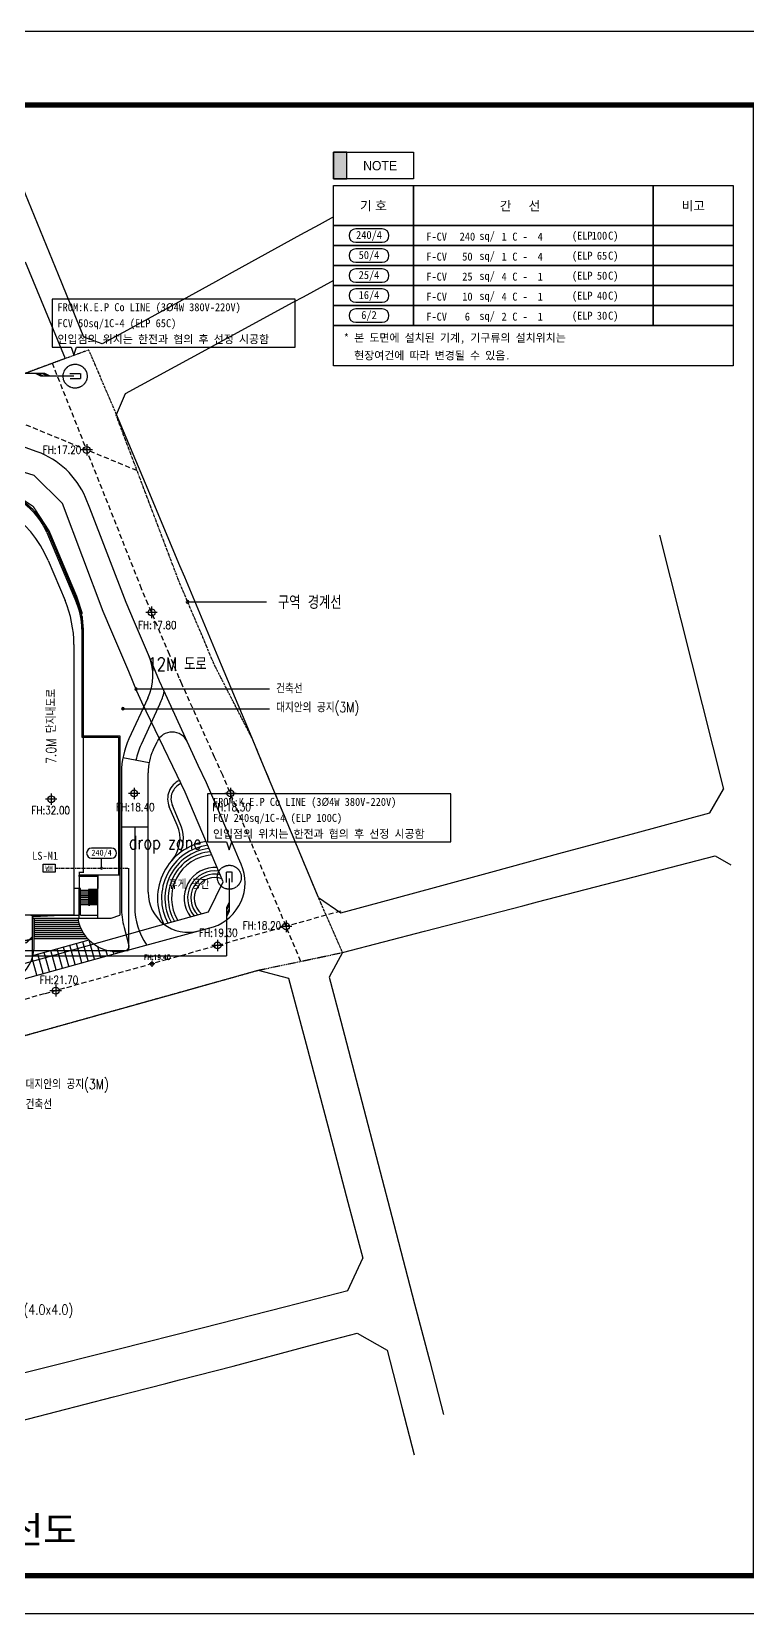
# Model space of a CAD drawing. Header units: millimetres. Extents: x 1145859089 to 1147511753, y -1047484727 to -1047247487.
# Drawn here: x 1146049159 to 1146156574, y -1047484727 to -1047247487 of the extents above; entities that cross this region are included whole.
import ezdxf
from ezdxf.enums import TextEntityAlignment as Align
from ezdxf.xclip import XClip

# ---------------------------------------------------------------- set-up
doc = ezdxf.new("R2010")
doc.units = ezdxf.units.MM
doc.header["$LTSCALE"] = 100
doc.header["$MEASUREMENT"] = 0
doc.header["$XCLIPFRAME"] = 2
doc.set_wipeout_variables(frame=1)
for name, pattern in [('CENTERX2', [4, 2.5, -0.5, 0.5, -0.5]), ('DASHEDX2', [1.5, 1, -0.5]), ('단지배치도$0$HID', [2.3, 1.5, -0.8]), ('단지배치도$0$PHANTOM', [2.5, 1.25, -0.25, 0.25, -0.25, 0.25, -0.25])]:
    doc.linetypes.add(name, pattern=pattern)
doc.layers.get('0').update_dxf_attribs({"linetype": 'CONTINUOUS'})
doc.layers.get('Defpoints').update_dxf_attribs({"linetype": 'CONTINUOUS'})
for name, color, linetype in [('0-BLOCK', 2, 'CONTINUOUS'), ('0-T(틀)', 161, 'CONTINUOUS'), ('1-PNL', 7, 'CONTINUOUS'), ('1-PNL-NAME', 2, 'CONTINUOUS'), ('A-SHEET-TEXT', 7, 'CONTINUOUS'), ('L-지중매입', 3, 'CENTERX2'), ('NOTE', 7, 'CONTINUOUS'), ('SHEET', 7, 'CONTINUOUS'), ('SHEET$0$BDR', 4, 'CONTINUOUS'), ('SHEET$0$sheet', 3, 'CONTINUOUS'), ('TEXT', 7, 'CONTINUOUS'), ('TEXT-기호', 2, 'CONTINUOUS'), ('XREF', 135, 'CONTINUOUS'), ('단지배치도$0$S240910', 33, 'CONTINUOUS'), ('단지배치도$0$W240910', 135, 'CONTINUOUS')]:
    doc.layers.add(name, color=color, linetype=linetype)
doc.styles.add('단지배치도$0$WS1', font='romans.shx', dxfattribs={"width": 0.8, "bigfont": 'whgtxt.shx'})
doc.styles.add('돋움체', font='DotumChe.ttf')
doc.styles.add('세종기술단', font='H2HDRM_1.TTF')

# ---------------------------------------------------------------- blocks, each defined once
blk = doc.blocks.new('단지배치도$0$zw$9902')
at = {"layer": '단지배치도$0$W240910', "ltscale": 10}
for p, q in [((115054, 87413), (108760, 102818)), ((159658, 97937), (154170, 94921)), ((154170, 94921), (151387, 93393)), ((151387, 93393), (141121, 87751)), ((151796, 84126), (164680, 91144)), ((164680, 91144), (167164, 92496)), ((110051, 89349), (116078, 74852)), ((118870, 78074), (115054, 87413)), ((138591, 86360), (132587, 83061)), ((141121, 87751), (138591, 86360)), ((132587, 83061), (125410, 79117)), ((139163, 77245), (150285, 83304)), ((150285, 83304), (151796, 84126)), ((125410, 79117), (121629, 77039)), ((121629, 77039), (118870, 78074)), ((125114, 69594), (137154, 76151)), ((137154, 76151), (139163, 77245)), ((116078, 74852), (109229, 72321)), ((123752, 66477), (125114, 69594)), ((128109, 56093), (123752, 66477)), ((133278, 43773), (128109, 56093)), ((205232, 48348), (214866, 10284)), ((133987, 42084), (133278, 43773)), ((139532, 28868), (133987, 42084)), ((144103, 17904), (139532, 28868)), ((130277, 23040), (127440, 16966)), ((145327, 14970), (144103, 17904)), ((150012, 3735), (145327, 14970)), ((212776, 6737), (214866, 10284)), ((201737, 3737), (212776, 6737)), ((126500, 4610), (126500, -7410)), ((154058, -5966), (150012, 3735)), ((190157, 589), (201737, 3737)), ((180459, -2047), (190157, 589)), ((201466, -2884), (213591, 262)), ((213591, 262), (215966, -1099)), ((171489, -4484), (180459, -2047)), ((163163, -6747), (171489, -4484)), ((186945, -6652), (201466, -2884)), ((154058, -5966), (157415, -8310)), ((157415, -8310), (163163, -6747)), ((184739, -7224), (186945, -6652)), ((111400, -9090), (111400, -11854)), ((169970, -11056), (184739, -7224)), ((157687, -14243), (169970, -11056)), ((157687, -14243), (155696, -17928)), ((132794, -20316), (145040, -16895)), ((145040, -16895), (149593, -18106)), ((149593, -18106), (152205, -27980)), ((155696, -17928), (157427, -24554)), ((117342, -24634), (132794, -20316)), ((102993, -28643), (114292, -25487)), ((114292, -25487), (117342, -24634)), ((157427, -24554), (160575, -36601)), ((152205, -27980), (155453, -40258)), ((160575, -36601), (163027, -45985)), ((155453, -40258), (158472, -51673)), ((163027, -45985), (165379, -54987)), ((158472, -51673), (160700, -60094)), ((165379, -54987), (168494, -66910)), ((158462, -64950), (160700, -60094)), ((149161, -67323), (158462, -64950)), ((136632, -70546), (149161, -67323)), ((168494, -66910), (170765, -75604)), ((123949, -73726), (136632, -70546)), ((141261, -76259), (152443, -73294)), ((152443, -73294), (155284, -72541)), ((155284, -72541), (159865, -71327)), ((159865, -71327), (164363, -73863)), ((111197, -76926), (123949, -73726)), ((164363, -73863), (166580, -82418)), ((170765, -75604), (172835, -83528)), ((101046, -79472), (111197, -76926)), ((133220, -78330), (141261, -76259)), ((123319, -80882), (131157, -78862)), ((131157, -78862), (133220, -78330)), ((106291, -85271), (123319, -80882)), ((166580, -82418), (168439, -89593))]:
    blk.add_line(p, q, dxfattribs=at)
at = {"layer": '단지배치도$0$W240910', "linetype": '단지배치도$0$PHANTOM'}
for p, q in [((119599, 76131), (116078, 74852)), ((123752, 66477), (119599, 76131)), ((116078, 74852), (109229, 72321)), ((123689, 66384), (123752, 66477)), ((133141, 41400), (123689, 66384)), ((136893, 32604), (133141, 41400)), ((138059, 29782), (136893, 32604)), ((138621, 28547), (138059, 29782)), ((144130, 17840), (138621, 28547)), ((145327, 14970), (144130, 17840)), ((150012, 3735), (145327, 14970)), ((154057, -5966), (150012, 3735)), ((157687, -14243), (154057, -5966)), ((145040, -16895), (157687, -14243)), ((132794, -20316), (145040, -16895)), ((117342, -24634), (132794, -20316)), ((102993, -28643), (114292, -25487)), ((114292, -25487), (117342, -24634))]:
    blk.add_line(p, q, dxfattribs=at)
at = {"layer": '단지배치도$0$W240910', "linetype": '단지배치도$0$HID', "ltscale": 5}
for p, q in [((127521, 40333), (114137, 74135)), ((126846, 58038), (102209, 68150)), ((128523, 37963), (127521, 40333)), ((131699, 30453), (128523, 37963)), ((133175, 26911), (131699, 30453)), ((133550, 26083), (133175, 26911)), ((138483, 15078), (133550, 26083)), ((139694, 12384), (138483, 15078)), ((144335, 1358), (139694, 12384)), ((151398, -15562), (144335, 1358)), ((157402, -8030), (131383, -15288)), ((131383, -15288), (115945, -19601)), ((112898, -20449), (100415, -23923)), ((115945, -19601), (112898, -20449))]:
    blk.add_line(p, q, dxfattribs=at)
at = {"layer": '단지배치도$0$W240910'}
for p, q in [((111840, 60876), (102873, 64116)), ((119281, 62001), (119281, 60286)), ((111393, 57329), (103511, 59745)), ((120138, 61143), (118424, 61143)), ((115643, 53087), (111393, 57329)), ((121763, 36893), (115643, 53087)), ((119776, 52409), (119102, 53998)), ((125221, 38260), (119776, 52409)), ((113491, 44573, 0), (116031, 38549, 0)), ((126476, 35308), (125221, 38260)), ((134411, 38357), (146286, 38357)), ((123059, 33842), (121763, 36893)), ((129880, 36780), (128166, 36780)), ((129023, 37638), (129023, 35923)), ((118550, 34251, 1673713), (118550, 18040, 1673713)), ((125604, 27896), (123059, 33842)), ((129020, 29371), (126476, 35308)), ((117365, 31946, 0), (117365, 13560, 0)), ((118750, 28832, 1673713), (118750, 18240, 1673713)), ((130216, 26456), (129020, 29371)), ((126818, 24954), (125604, 27896)), ((130850, 25064), (130216, 26456)), ((128465, 23887), (125628, 17812)), ((126678, 25294), (146713, 25294)), ((127569, 23298), (126818, 24954)), ((136018, 13796), (130850, 25064)), ((124716, 22325), (146713, 22307)), ((132837, 12316), (127569, 23298)), ((118550, 18040, 1673713), (124048, 18040, 1673713)), ((118750, 18240, 1673713), (124248, 18240, 1673713)), ((124048, 18040, 1673713), (124050, -2640, 1673713)), ((124248, 18240, 1673713), (124250, -8613, 1673713)), ((129252, 16119), (129842, 17384)), ((128642, 14234), (124713, 14984)), ((117365, 13560, 0), (117365, -8640, 0)), ((124500, 12734), (124500, -7410)), ((128500, -5207), (128500, 12734)), ((134062, 9798), (132837, 12316)), ((137269, 11232), (136018, 13796)), ((113969, 9615), (113969, 7901)), ((127264, 9617), (125549, 9617)), ((126407, 10474), (126407, 8760)), ((133254, 11574), (133301, 11594)), ((133451, 11114), (133498, 11135)), ((138659, -1019), (134062, 9798)), ((139344, 6384), (137269, 11232)), ((141716, 9617), (140002, 9617)), ((140859, 10474), (140859, 8760)), ((114826, 8758), (113111, 8758)), ((132877, 4887), (131685, 7615)), ((133335, 5087), (132143, 7815)), ((140678, 3264), (139344, 6384)), ((124500, 4610), (128500, 4610)), ((141584, 1103), (140678, 3264)), ((142084, -89), (141584, 1103)), ((139758, -3643), (138659, -1019)), ((142479, -1007), (142084, -89)), ((118150, -4640), (117365, -4640)), ((124250, -2640), (118150, -2640)), ((118150, -2840), (118150, -2640)), ((120950, -2840), (118150, -2840)), ((118150, -9090), (118150, -4640)), ((118350, -4640), (118150, -4640)), ((118350, -8640), (118350, -4640)), ((120950, -9090), (120950, -2640)), ((120950, -2640), (120950, -4640)), ((137569, -8146), (139758, -3643)), ((118350, -4880), (119550, -4880)), ((118350, -5150), (119550, -5150)), ((118350, -5420), (119550, -5420)), ((118350, -5690), (119550, -5690)), ((118350, -5960), (119550, -5960)), ((118350, -6230), (119550, -6230)), ((118350, -6500), (119550, -6500)), ((118350, -6770), (119550, -6770)), ((118350, -7040), (119550, -7040)), ((118425, -4930), (118425, -4880)), ((119475, -4930), (118425, -4930)), ((118425, -5200), (118425, -5150)), ((119475, -5200), (118425, -5200)), ((118425, -5470), (118425, -5420)), ((119475, -5470), (118425, -5470)), ((118425, -5740), (118425, -5690)), ((119475, -5740), (118425, -5740)), ((118425, -6010), (118425, -5960)), ((119475, -6010), (118425, -6010)), ((118425, -6280), (118425, -6230)), ((119475, -6280), (118425, -6280)), ((118425, -6550), (118425, -6500)), ((119475, -6550), (118425, -6550)), ((118425, -6820), (118425, -6770)), ((119475, -6820), (118425, -6820)), ((118425, -7090), (118425, -7040)), ((119475, -7090), (118425, -7090)), ((119475, -4880), (119475, -4930)), ((119475, -5150), (119475, -5200)), ((119475, -5420), (119475, -5470)), ((119475, -5690), (119475, -5740)), ((119475, -5960), (119475, -6010)), ((119475, -6230), (119475, -6280)), ((119475, -6500), (119475, -6550)), ((119475, -6770), (119475, -6820)), ((119475, -7040), (119475, -7090)), ((119550, -4780), (119550, -7140)), ((120950, -4780), (119550, -4780)), ((119600, -7090), (119600, -4830)), ((119600, -4830), (120950, -4830)), ((119630, -5150), (119600, -5150)), ((119630, -5420), (119600, -5420)), ((119630, -5690), (119600, -5690)), ((119630, -5960), (119600, -5960)), ((119630, -6230), (119600, -6230)), ((119630, -6500), (119600, -6500)), ((119630, -6770), (119600, -6770)), ((119630, -7040), (119600, -7040)), ((119700, -7090), (119600, -7090)), ((119630, -7040), (119630, -4880)), ((120950, -4880), (119630, -4880)), ((119670, -7040), (119670, -4880)), ((119700, -5150), (119670, -5150)), ((119700, -5420), (119670, -5420)), ((119700, -5690), (119670, -5690)), ((119700, -5960), (119670, -5960)), ((119700, -6230), (119670, -6230)), ((119700, -6500), (119670, -6500)), ((119700, -6770), (119670, -6770)), ((119700, -7040), (119670, -7040)), ((119700, -4880), (119700, -7090)), ((119750, -7140), (119750, -4880)), ((119750, -5150), (120950, -5150)), ((119750, -5420), (120950, -5420)), ((119750, -5690), (120950, -5690)), ((119750, -5960), (120950, -5960)), ((119750, -6230), (120950, -6230)), ((119750, -6500), (120950, -6500)), ((119750, -6770), (120950, -6770)), ((119750, -7040), (120950, -7040)), ((120875, -5100), (119825, -5100)), ((119825, -5100), (119825, -5150)), ((120875, -5370), (119825, -5370)), ((119825, -5370), (119825, -5420)), ((120875, -5640), (119825, -5640)), ((119825, -5640), (119825, -5690)), ((120875, -5910), (119825, -5910)), ((119825, -5910), (119825, -5960)), ((120875, -6180), (119825, -6180)), ((119825, -6180), (119825, -6230)), ((120875, -6450), (119825, -6450)), ((119825, -6450), (119825, -6500)), ((120875, -6720), (119825, -6720)), ((119825, -6720), (119825, -6770)), ((120875, -6990), (119825, -6990)), ((119825, -6990), (119825, -7040)), ((120875, -5150), (120875, -5100)), ((120875, -5420), (120875, -5370)), ((120875, -5690), (120875, -5640)), ((120875, -5960), (120875, -5910)), ((120875, -6230), (120875, -6180)), ((120875, -6500), (120875, -6450)), ((120875, -6770), (120875, -6720)), ((120875, -7040), (120875, -6990)), ((117365, -8640, 0), (108365, -8640, 0)), ((110900, -8640), (118150, -8640)), ((111400, -13195), (111400, -9090)), ((118350, -8640), (120950, -8640)), ((119550, -7140), (119750, -7140)), ((129972, -10260), (137569, -8146)), ((149208, -9458), (149208, -11173)), ((114548, -14567), (129972, -10260)), ((124901, -10485), (125619, -13193)), ((125238, -13913), (138326, -10391)), ((150065, -10316), (148351, -10316)), ((111100, -11911), (111100, -15104)), ((139782, -13184), (138067, -13184)), ((138925, -12327), (138925, -14042)), ((100438, -18494), (111504, -15411)), ((111504, -15411), (114548, -14567)), ((115490, -19966), (113775, -19966)), ((114633, -19109), (114633, -20823))]:
    blk.add_line(p, q, dxfattribs=at)
at = {"layer": '단지배치도$0$W240910', "ltscale": 5}
for p, q in [((113294, 48775, 0), (117753, 38196, 0)), ((113478, 48853, 0), (117937, 38274, 0)), ((118750, 34253, 0), (118750, 18240, 0)), ((118750, 18240, 0), (124248, 18240, 0)), ((124248, 18240, 0), (124250, -8613, 0)), ((111100, -9090, 0), (111100, -12252, 0)), ((111100, -9090), (122962, -9090)), ((111100, -9090), (122962, -9090)), ((122962, -9090), (124250, -8622)), ((122962, -9090), (124250, -8622)), ((111100, -12252, 0), (108660, -12740, 0)), ((108660, -12740, 0), (111100, -12252, 0)), ((129495, -15935), (128638, -15935)), ((129495, -15935), (128638, -15935)), ((129067, -15506), (129067, -16364)), ((129067, -15506), (129067, -16364))]:
    blk.add_line(p, q, dxfattribs=at)
at = {"layer": '단지배치도$0$W240910', "ltscale": 2}
for p, q in [((111400, -9140), (117939, -9140)), ((111400, -9440), (117999, -9440)), ((111400, -9740), (118075, -9740)), ((111400, -10040), (118169, -10040)), ((111400, -10340), (118279, -10340)), ((111400, -10640), (118409, -10640)), ((111400, -10940), (118559, -10940)), ((111400, -11240), (118730, -11240)), ((111400, -11540), (118926, -11540)), ((111400, -11840), (119149, -11840)), ((111400, -12140), (119404, -12140))]:
    blk.add_line(p, q, dxfattribs=at)
at = {"layer": '단지배치도$0$W240910', "linetype": 'Continuous', "ltscale": 0.2}
for p, q in [((107224, -18911), (125408, -13861)), ((111201, -14693), (119630, -12352)), ((113720, -17107), (112917, -14216)), ((114684, -16839), (113881, -13949)), ((115647, -16572), (114844, -13681)), ((116611, -16304), (115808, -13414)), ((117574, -16037), (116771, -13146)), ((118538, -15769), (117735, -12878)), ((119501, -15501), (118699, -12611)), ((120465, -15234), (119677, -12396)), ((121428, -14966), (120980, -13352)), ((122392, -14699), (122152, -13836)), ((123355, -14431), (123249, -14049)), ((111793, -17642), (111084, -15090)), ((112756, -17374), (111954, -14484))]:
    blk.add_line(p, q, dxfattribs=at)
at = {"layer": '단지배치도$0$W240910'}
for centre in [(119281, 61143), (129023, 36780), (126407, 9617), (140859, 9617), (113969, 8758), (149208, -10316), (138925, -13184), (114633, -19966)]:
    blk.add_circle(centre, 514, dxfattribs=at)
at = {"layer": '단지배치도$0$W240910', "ltscale": 5}
blk.add_circle((129067, -15935), 257, dxfattribs=at)
blk.add_circle((129067, -15935), 257, dxfattribs=at)
at = {"layer": '단지배치도$0$W240910'}
for centre, radius, start, end in [((107593, 49120), 12500, 22.96903, 70.13562), ((97826, 37970, 0), 17000, 22.85729, 90), ((100365, 31946, 0), 17000, 0, 22.85729), ((134411, 38357), 188, 0, 180), ((134411, 38357), 188, 180, 0), ((121216, 27272), 8000, 334.96337, 23.14088), ((126678, 25294), 188, 360, 180), ((126678, 25294), 188, 180, 360), ((124716, 22325), 188, 0, 180), ((124716, 22325), 188, 180, 0), ((136500, 12734), 12000, 154.96337, 180.00034), ((132107, 16326), 2500, 24.63458, 154.96337), ((136500, 12734), 8000, 154.96337, 180.00034), ((134434, 8816), 3000, 113.1655, 203.60244), ((134434, 8816), 2500, 113.1655, 203.60244), ((128295, 2885), 5000, 318.73238, 23.60244), ((128295, 2885), 5500, 337.96579, 23.60244), ((138518, -6086), 8600, 98.62496, 207.15764), ((138518, -6086), 8000, 97.50866, 208.04168), ((138518, -6086), 7500, 97.50866, 208.88926), ((138518, -6086), 7000, 95.26815, 209.86159), ((138518, -6086), 6500, 93.87579, 210.98878), ((138518, -6086), 4600, 85.55532, 217.64584), ((138518, -6086), 4100, 81.81848, 220.51265), ((136048, -3772), 7000, 288.99258, 23.26247), ((138518, -6086), 3600, 76.81174, 224.27719), ((138518, -6086), 3100, 69.63432, 229.47857), ((134500, -5207), 6000, 180.00034, 285.06204), ((123818, -8115, 0), 5968, 189.40247, 283.88345), ((136500, -7410), 12000, 180.00034, 194.84979), ((105400, -13195), 6000, 287.78204, 0), ((125039, -13347), 600, 290.60531, 14.84979)]:
    blk.add_arc(centre, radius, start, end, dxfattribs=at)
at = {"layer": '단지배치도$0$W240910', "ltscale": 5}
for centre, radius, start, end in [((103941, 44832, 0), 10150, 22.85729, 67.52335), ((103941, 44832, 0), 10350, 22.85729, 67.52335), ((108400, 34253, 0), 10150, 0, 22.85729), ((108400, 34253, 0), 10350, 0, 22.85729)]:
    blk.add_arc(centre, radius, start, end, dxfattribs=at)
at = {"layer": '단지배치도$0$W240910', "linetype": '단지배치도$0$HID', "ltscale": 5}
for centre, start, end in [((103941, 44832), 22.85729, 67.52335), ((108400, 34253), 0.01112, 22.85729)]:
    blk.add_arc(centre, 10350, start, end, dxfattribs=at)
at = {"layer": '단지배치도$0$W240910', "ltscale": 10}
for centre, start, end in [((121216, 27272), 334.96337, 346.2327), ((136500, 12734), 154.96337, 169.1936), ((136500, -7410), 180.00034, 214.64595)]:
    blk.add_arc(centre, 10000, start, end, dxfattribs=at)
at = {"layer": '단지배치도$0$S240910', "style": '단지배치도$0$WS1', "width": 0.8}
for s, height, p in [('FH:17.20', 1200, (112711, 60561)), ('FH:17.80', 1200, (126995, 34282)), ('FH:32.00', 1200, (111010, 6491)), ('FH:18.40', 1200, (123703, 6967)), ('FH:18.30', 1200, (138156, 6967)), ('휴게 공간', 1500, (131577, -4734)), ('FH:19.30', 1200, (136166, -11875)), ('FH:18.20', 1200, (142696, -10787)), ('FH:21.70', 1200, (112251, -18940)), ('대지안의 공지(3M)', 1500, (110122, -34726)), ('건축선', 1500, (110122, -37725)), ('예술장식품설치(4.0x4.0)', 1500, (100523, -68550))]:
    blk.add_text(s, height=height, dxfattribs=at).set_placement(p)
for s, p in [('구역 경계선', (152762, 37281)), ('12M 도로', (132866, 28023)), ('drop zone', (131055, 1286))]:
    blk.add_text(s, height=2000, dxfattribs=at).set_placement(p, align=Align.CENTER)
for s, rotation, p in [('건축선', 360, (147716, 24626)), ('7.0M 단지내도로', 90, (114679, 14045)), ('대지안의 공지(3M)', 360, (147719, 21791))]:
    blk.add_text(s, height=1500, rotation=rotation, dxfattribs=at).set_placement(p)
at = {"layer": '단지배치도$0$S240910', "ltscale": 5, "style": '단지배치도$0$WS1', "width": 0.8}
blk.add_text('FH:19.40', height=750, dxfattribs=at).set_placement((127874, -15318, 0))
blk = doc.blocks.new('단지배치도')
blk.add_blockref('단지배치도$0$zw$9902', (141034, 142437))
blk = doc.blocks.new('SHEET$0$zw$653F')
at = {"layer": 'Defpoints', "color": 0}
blk.add_lwpolyline([(826.33, 0), (0, 0), (0, -593.1), (826.33, -593.1)], close=True, dxfattribs=at)
at = {"layer": 'SHEET$0$sheet', "const_width": 2}
blk.add_lwpolyline([(27.5, -27.5), (813.83, -27.5), (813.83, -579), (27.5, -579)], close=True, dxfattribs=at)
blk = doc.blocks.new('SHEET$0$미소건축시트')
blk.add_blockref('SHEET$0$zw$653F', (0, 593.1))
blk = doc.blocks.new('SHEET')
at = {"layer": 'SHEET$0$BDR', "xscale": 100, "yscale": 100, "zscale": 100}
blk.add_blockref('SHEET$0$미소건축시트', (1200122, -1758265), dxfattribs=at)
blk = doc.blocks.new('E기호표시')
at = {"layer": 'TEXT-기호', "color": 6}
blk.add_line((0.5, 0.5), (0.5, 5.5), dxfattribs=at)
blk.add_circle((0.5, 0.5), 0.5, dxfattribs=at)
blk.add_circle((0.5, 0.5), 0.5, dxfattribs=at)
blk = doc.blocks.new('zw$3BD3')
at = {"layer": '0-BLOCK', "color": 1}
for p, q in [((0, 0), (793, 400)), ((399, 0), (1191, 400))]:
    blk.add_line(p, q, dxfattribs=at)
blk = doc.blocks.new('A$C3C4C1B38')
at = {"layer": '1-PNL', "color": 2}
blk.add_lwpolyline([(-225, 0), (225, 0), (225, -300), (-225, -300)], close=True, dxfattribs=at)
at = {"layer": '1-PNL', "color": 2, "linetype": 'Continuous', "style": '돋움체', "width": 0.9}
blk.add_text('WH', height=200, dxfattribs=at).set_placement((0, -150), align=Align.MIDDLE_CENTER)

msp = doc.modelspace()

# ---------------------------------------------------------------- linework, layer by layer
at = {"color": 6, "const_width": 200, "elevation": 0}
msp.add_lwpolyline([(1146035271.973409, -1047312346.184303), (1146035248.55978, -1047327151.096057), (1146037816.469661, -1047324583.186176), (1146047072.497428, -1047333839.21394), (1146040390.338346, -1047340521.373023), (1146041809.564907, -1047341940.599584), (1146041809.564911, -1047384113.442296), (1146048420.986268, -1047384113.442295), (1146049249.564911, -1047383284.863652), (1146049249.564911, -1047380213.442294), (1146056299.564911, -1047380213.442293), (1146056299.56491, -1047373563.442295), (1146056899.56491, -1047373563.442295), (1146056899.56491, -1047372563.442295), (1146056899.564906, -1047336584.99966), (1146056696.330214, -1047334553.988414), (1146055950.461205, -1047332261.38), (1146051769.871461, -1047322343.922567), (1146049404.25576, -1047318711.386401), (1146046099.172698, -1047316511.903435), (1146035271.973409, -1047312346.184303)], dxfattribs=at)
at = {"layer": '0-BLOCK', "color": 3, "linetype": 'CENTERX2'}
for p, q in [((1146051148.393806, -1047298763.430641), (1146013248.537449, -1047298763.430641)), ((1146055480.423648, -1047299163.430641), (1146050542.327664, -1047299163.430641)), ((1146063685.858839, -1047372967.053834, 0), (1146063685.858839, -1047385294.091078, 0)), ((1146078822.574156, -1047374529.052166), (1146078822.574156, -1047379467.14815)), ((1146078422.574156, -1047378861.082008), (1146078422.574156, -1047386094.091078)), ((1146029809.093495, -1047385294.091078), (1146063685.858839, -1047385294.091078)), ((1146029809.093495, -1047386094.091078), (1146078422.574156, -1047386094.091078))]:
    msp.add_line(p, q, dxfattribs=at)
for points in [[(1146054887.75396, -1047298763.430641), (1146056487.75396, -1047298763.430641), (1146056487.75396, -1047299563.430641), (1146054887.75396, -1047299563.430641)], [(1146078422.574156, -1047375121.721854), (1146078422.574156, -1047373521.721854), (1146079222.574156, -1047373521.721854), (1146079222.574156, -1047375121.721854)]]:
    msp.add_lwpolyline(points, dxfattribs=at)
at = {"layer": '0-BLOCK', "color": 1, "linetype": 'DASHEDX2'}
for centre in [(1146055687.75396, -1047299163.430641), (1146078822.574156, -1047374321.721854)]:
    msp.add_circle(centre, 1798.410015, dxfattribs=at)
at = {"layer": 'L-지중매입', "ltscale": 2}
msp.add_line((1146052690.826319, -1047372967.053834, 0), (1146063685.858839, -1047372967.053834, 0), dxfattribs=at)
at = {"layer": 'TEXT-기호', "color": 6}
for p, q in [((1146088725.911667, -1047287615.733426), (1146052234.935629, -1047287615.733426)), ((1146052234.935629, -1047287615.733426), (1146052234.935629, -1047294828.137405)), ((1146088725.911667, -1047294828.137405), (1146088725.911667, -1047287615.733426)), ((1146052234.935629, -1047294828.137405), (1146055080.423648, -1047294828.137405)), ((1146055080.423648, -1047294828.137405), (1146055480.423648, -1047296015.484219)), ((1146055480.423648, -1047296015.484219), (1146055880.423648, -1047294828.137405)), ((1146055880.423648, -1047294828.137405), (1146088725.911667, -1047294828.137405)), ((1146112068.062175, -1047361811.608306), (1146075577.086136, -1047361811.608306)), ((1146075577.086136, -1047361811.608306), (1146075577.086136, -1047369024.012286)), ((1146112068.062175, -1047369024.012286), (1146112068.062175, -1047361811.608306)), ((1146075577.086136, -1047369024.012286), (1146078422.574156, -1047369024.012286)), ((1146078422.574156, -1047369024.012286), (1146078822.574156, -1047370211.3591)), ((1146078822.574156, -1047370211.3591), (1146079222.574156, -1047369024.012286)), ((1146079222.574156, -1047369024.012286), (1146112068.062175, -1047369024.012286))]:
    msp.add_line(p, q, dxfattribs=at)
at = {"layer": 'TEXT-기호', "color": 6, "elevation": 0}
msp.add_lwpolyline([(1146061161.591036, -1047369959.305522), (1146058161.591036, -1047369959.305522, 1), (1146058161.591036, -1047371459.305522), (1146061161.591036, -1047371459.305522, 1)], format="xyb", close=True, dxfattribs=at)

# ---------------------------------------------------------------- block references
at = {"ltscale": 2, "xscale": -1}
for p in [(1146050941.063494, -1047299163.430641), (1146051941.063494, -1047299163.430641)]:
    msp.add_blockref('zw$3BD3', p, dxfattribs=at)
at = {"ltscale": 2, "xscale": -1, "rotation": 89.99999999999997}
for p in [(1146078822.574156, -1047378068.41232), (1146078822.574156, -1047379068.41232)]:
    msp.add_blockref('zw$3BD3', p, dxfattribs=at)
at = {"layer": '1-PNL', "xscale": 4, "yscale": 4, "zscale": 4, "rotation": 359.9999999999999}
msp.add_blockref('A$C3C4C1B38', (1146051790.826319, -1047372359.305522, 0), dxfattribs=at)
at = {"layer": 'SHEET', "linetype": 'Continuous', "ltscale": 2, "xscale": 4, "yscale": 4, "zscale": 4}
msp.add_blockref('SHEET', (1141058600.584654, -1040451665.300647), dxfattribs=at)
at = {"layer": 'TEXT-기호', "linetype": 'Continuous', "ltscale": 2, "xscale": -300, "yscale": 300, "zscale": 300, "rotation": 359.9999999999999}
msp.add_blockref('E기호표시', (1146059811.596157, -1047373109.307177, 0), dxfattribs=at)
at = {"layer": 'XREF'}
ref = msp.add_blockref('단지배치도', (1145797106.633357, -1047513806.462535), dxfattribs=at)
XClip(ref).set_block_clipping_path([(72982.4064819524, 34919.7593965298), (360382.4067475507, 255319.7593436697)])

# ---------------------------------------------------------------- texts
at = {"layer": '1-PNL-NAME', "style": '돋움체'}
msp.add_text('LS-M1', height=1200, dxfattribs=at).set_placement((1146049243.206624, -1047371095.06473, 0), align=Align.MIDDLE_LEFT)
at = {"layer": 'A-SHEET-TEXT', "style": '세종기술단'}
msp.add_text('옥외 전력간선 인입 설비 배선도', height=4000, dxfattribs=at).set_placement((1146020367.049651, -1047472201.357165), align=Align.MIDDLE_CENTER)
at = {"layer": 'TEXT-기호', "color": 6, "style": '돋움체'}
for s, p in [('FROM:K.E.P Co LINE (3Ø4W 380V-220V)', (1146053034.935629, -1047288815.733426)), ('FCV 50sq/1C-4 (ELP 65C)', (1146053034.935629, -1047291215.733426)), ('인입점의 위치는 한전과 협의 후 선정 시공함', (1146053034.935629, -1047293615.733426)), ('FROM:K.E.P Co LINE (3Ø4W 380V-220V)', (1146076377.086136, -1047363011.608306)), ('FCV 240sq/1C-4 (ELP 100C)', (1146076377.086136, -1047365411.608306)), ('인입점의 위치는 한전과 협의 후 선정 시공함', (1146076377.086136, -1047367811.608306))]:
    msp.add_text(s, height=1200, dxfattribs=at).set_placement(p, align=Align.MIDDLE_LEFT)
msp.add_text('240/4', height=900, dxfattribs=at).set_placement((1146059661.591036, -1047370709.305522, 0), align=Align.MIDDLE)

# ---------------------------------------------------------------- next in the draw order: wipeouts: each hides what was drawn before it
msp.add_wipeout([(1146094457.065112, -1047265587.618323), (1146094457.065112, -1047297587.618323), (1146154457.065112, -1047297587.618323), (1146154457.065112, -1047270587.618323), (1146106457.065112, -1047270587.618323), (1146106457.065112, -1047265587.618323)]).translate(0, 0, 0).dxf.layer = 'NOTE'

# ---------------------------------------------------------------- next in the draw order: hatches: boundary and pattern name
at = {"layer": '0-T(틀)', "linetype": 'Continuous', "ltscale": 2}
msp.add_hatch(color=256, dxfattribs=at).paths.add_polyline_path([(1146094457.065112, -1047265587.618323), (1146094457.065112, -1047269587.618323), (1146096457.065112, -1047269587.618323), (1146096457.065112, -1047265587.618323)])

# ---------------------------------------------------------------- next in the draw order: linework, layer by layer
at = {"layer": '0-T(틀)', "linetype": 'Continuous', "ltscale": 2, "elevation": 0}
for points in [[(1146094457.065112, -1047265587.618323), (1146106457.065112, -1047265587.618323), (1146106457.065112, -1047269587.618323), (1146094457.065112, -1047269587.618323)], [(1146096457.065112, -1047265587.618323), (1146094457.065112, -1047265587.618323), (1146094457.065112, -1047269587.618323), (1146096457.065112, -1047269587.618323)], [(1146094457.065112, -1047270587.618323), (1146106457.065112, -1047270587.618323), (1146106457.065112, -1047276587.618323), (1146094457.065112, -1047276587.618323)], [(1146106457.065112, -1047270587.618323), (1146142457.065112, -1047270587.618323), (1146142457.065112, -1047276587.618323), (1146106457.065112, -1047276587.618323)], [(1146142457.065112, -1047270587.618323), (1146154457.065112, -1047270587.618323), (1146154457.065112, -1047276587.618323), (1146142457.065112, -1047276587.618323)], [(1146094457.065112, -1047276587.618323), (1146106457.065112, -1047276587.618323), (1146106457.065112, -1047279587.618323), (1146094457.065112, -1047279587.618323)], [(1146106457.065112, -1047276587.618323), (1146142457.065112, -1047276587.618323), (1146142457.065112, -1047279587.618323), (1146106457.065112, -1047279587.618323)], [(1146142457.065112, -1047276587.618323), (1146154457.065112, -1047276587.618323), (1146154457.065112, -1047279587.618323), (1146142457.065112, -1047279587.618323)], [(1146094457.065112, -1047279587.618323), (1146106457.065112, -1047279587.618323), (1146106457.065112, -1047282587.618323), (1146094457.065112, -1047282587.618323)], [(1146106457.065112, -1047279587.618323), (1146142457.065112, -1047279587.618323), (1146142457.065112, -1047282587.618323), (1146106457.065112, -1047282587.618323)], [(1146142457.065112, -1047279587.618323), (1146154457.065112, -1047279587.618323), (1146154457.065112, -1047282587.618323), (1146142457.065112, -1047282587.618323)], [(1146094457.065112, -1047282587.618323), (1146106457.065112, -1047282587.618323), (1146106457.065112, -1047285587.618323), (1146094457.065112, -1047285587.618323)], [(1146106457.065112, -1047282587.618323), (1146142457.065112, -1047282587.618323), (1146142457.065112, -1047285587.618323), (1146106457.065112, -1047285587.618323)], [(1146142457.065112, -1047282587.618323), (1146154457.065112, -1047282587.618323), (1146154457.065112, -1047285587.618323), (1146142457.065112, -1047285587.618323)], [(1146094457.065112, -1047285587.618323), (1146106457.065112, -1047285587.618323), (1146106457.065112, -1047288587.618323), (1146094457.065112, -1047288587.618323)], [(1146106457.065112, -1047285587.618323), (1146142457.065112, -1047285587.618323), (1146142457.065112, -1047288587.618323), (1146106457.065112, -1047288587.618323)], [(1146142457.065112, -1047285587.618323), (1146154457.065112, -1047285587.618323), (1146154457.065112, -1047288587.618323), (1146142457.065112, -1047288587.618323)], [(1146094457.065112, -1047288587.618323), (1146106457.065112, -1047288587.618323), (1146106457.065112, -1047291587.618323), (1146094457.065112, -1047291587.618323)], [(1146106457.065112, -1047288587.618323), (1146142457.065112, -1047288587.618323), (1146142457.065112, -1047291587.618323), (1146106457.065112, -1047291587.618323)], [(1146142457.065112, -1047288587.618323), (1146154457.065112, -1047288587.618323), (1146154457.065112, -1047291587.618323), (1146142457.065112, -1047291587.618323)], [(1146094457.065112, -1047291587.618323), (1146154457.065112, -1047291587.618323), (1146154457.065112, -1047297587.618323), (1146094457.065112, -1047297587.618323)]]:
    msp.add_lwpolyline(points, close=True, dxfattribs=at)
at = {"layer": 'TEXT-기호', "color": 6, "elevation": 0}
for points in [[(1146101790.868922, -1047277087.618323), (1146097790.868922, -1047277087.618323, 1), (1146097790.868922, -1047279087.618323), (1146101790.868922, -1047279087.618323, 1)], [(1146101790.868922, -1047280087.618323), (1146097790.868922, -1047280087.618323, 1), (1146097790.868922, -1047282087.618323), (1146101790.868922, -1047282087.618323, 1)], [(1146101790.868922, -1047283087.618323), (1146097790.868922, -1047283087.618323, 1), (1146097790.868922, -1047285087.618323), (1146101790.868922, -1047285087.618323, 1)], [(1146101790.868922, -1047286087.618323), (1146097790.868922, -1047286087.618323, 1), (1146097790.868922, -1047288087.618323), (1146101790.868922, -1047288087.618323, 1)], [(1146101790.868922, -1047289087.618323), (1146097790.868922, -1047289087.618323, 1), (1146097790.868922, -1047291087.618323), (1146101790.868922, -1047291087.618323, 1)]]:
    msp.add_lwpolyline(points, format="xyb", close=True, dxfattribs=at)

# ---------------------------------------------------------------- next in the draw order: texts
at = {"layer": 'NOTE', "style": '돋움체'}
for s, p in [('* 본 도면에 설치된 기계, 기구류의 설치위치는', (1146096015.195639, -1047293410.719886, 0)), ('  현장여건에 따라 변경될 수 있음.', (1146096015.195639, -1047296059.931311, 0))]:
    msp.add_text(s, height=1200.0000002, dxfattribs=at).set_placement(p, align=Align.MIDDLE_LEFT)
at = {"layer": 'TEXT'}
for s, height, style, p in [('NOTE', 1400, '세종기술단', (1146101457.065112, -1047267587.618323, 0)), ('기 호', 1400, '세종기술단', (1146100457.065112, -1047273587.618323, 0)), ('간     선', 1400, '세종기술단', (1146122457.065112, -1047273587.618323, 0)), ('비고', 1400, '세종기술단', (1146148457.065112, -1047273587.618323, 0)), ('F-CV', 1200, '돋움체', (1146109939.055835, -1047278233.118323, 0)), ('sq/', 1200, '돋움체', (1146117504.848803, -1047278233.118323, 0)), ('C -', 1200, '돋움체', (1146122459.093432, -1047278233.118323, 0)), ('F-CV', 1200, '돋움체', (1146109939.055835, -1047281233.118323, 0)), ('sq/', 1200, '돋움체', (1146117504.848803, -1047281233.118323, 0)), ('C -', 1200, '돋움체', (1146122459.093432, -1047281233.118323, 0)), ('F-CV', 1200, '돋움체', (1146109939.055835, -1047284233.118323, 0)), ('sq/', 1200, '돋움체', (1146117504.848803, -1047284233.118323, 0)), ('C -', 1200, '돋움체', (1146122459.093432, -1047284233.118323, 0)), ('sq/', 1200, '돋움체', (1146117504.848803, -1047287233.118323, 0)), ('F-CV', 1200, '돋움체', (1146109939.055835, -1047287233.118323, 0)), ('C -', 1200, '돋움체', (1146122459.093432, -1047287233.118323, 0)), ('F-CV', 1200, '돋움체', (1146109939.055835, -1047290233.118323, 0)), ('sq/', 1200, '돋움체', (1146117504.848803, -1047290233.118323, 0)), ('C -', 1200, '돋움체', (1146122459.093432, -1047290233.118323, 0))]:
    msp.add_text(s, height=height, dxfattribs=dict(at, style=style)).set_placement(p, align=Align.MIDDLE)
at = {"layer": 'TEXT', "color": 2, "style": '돋움체'}
for s, p in [('240', (1146114556.623217, -1047278233.118323, 0)), ('1', (1146120066.832202, -1047278233.118323, 0)), ('4', (1146125493.723803, -1047278233.118323, 0)), ('50', (1146114556.623217, -1047281233.118323, 0)), ('1', (1146120066.832202, -1047281233.118323, 0)), ('4', (1146125493.723803, -1047281233.118323, 0)), ('25', (1146114556.623217, -1047284233.118323, 0)), ('4', (1146120066.832202, -1047284233.118323, 0)), ('1', (1146125493.723803, -1047284233.118323, 0)), ('10', (1146114556.623217, -1047287233.118323, 0)), ('4', (1146120066.832202, -1047287233.118323, 0)), ('1', (1146125493.723803, -1047287233.118323, 0)), ('6', (1146114556.623217, -1047290233.118323, 0)), ('2', (1146120066.832202, -1047290233.118323, 0)), ('1', (1146125493.723803, -1047290233.118323, 0))]:
    msp.add_text(s, height=1200, dxfattribs=at).set_placement(p, align=Align.MIDDLE)
at = {"layer": 'TEXT', "style": '돋움체'}
for p in [(1146137219.448901, -1047278087.618323, 0), (1146137219.448901, -1047281087.618323, 0), (1146137219.448901, -1047284087.618323, 0), (1146137219.448901, -1047287087.618323, 0), (1146137219.448901, -1047290087.618323, 0)]:
    msp.add_text('(ELP   C)', height=1200, dxfattribs=at).set_placement(p, align=Align.MIDDLE_RIGHT)
at = {"layer": 'TEXT', "color": 2, "style": '돋움체'}
for s, p in [('100', (1146135536.657322, -1047278087.618323, 0)), ('65', (1146135536.657322, -1047281087.618323, 0)), ('50', (1146135536.657322, -1047284087.618323, 0)), ('40', (1146135536.657322, -1047287087.618323, 0)), ('30', (1146135536.657322, -1047290087.618323, 0))]:
    msp.add_text(s, height=1200, dxfattribs=at).set_placement(p, align=Align.MIDDLE_RIGHT)
at = {"layer": 'TEXT-기호', "color": 6, "style": '돋움체'}
for s, p in [('240/4', (1146099790.868922, -1047278087.618323, 0)), ('50/4', (1146099790.868922, -1047281087.618323, 0)), ('25/4', (1146099790.868922, -1047284087.618323, 0)), ('16/4', (1146099790.868922, -1047287087.618323, 0)), ('6/2', (1146099790.868922, -1047290087.618323, 0))]:
    msp.add_text(s, height=1200, dxfattribs=at).set_placement(p, align=Align.MIDDLE)

doc.saveas('drawing.dxf')
